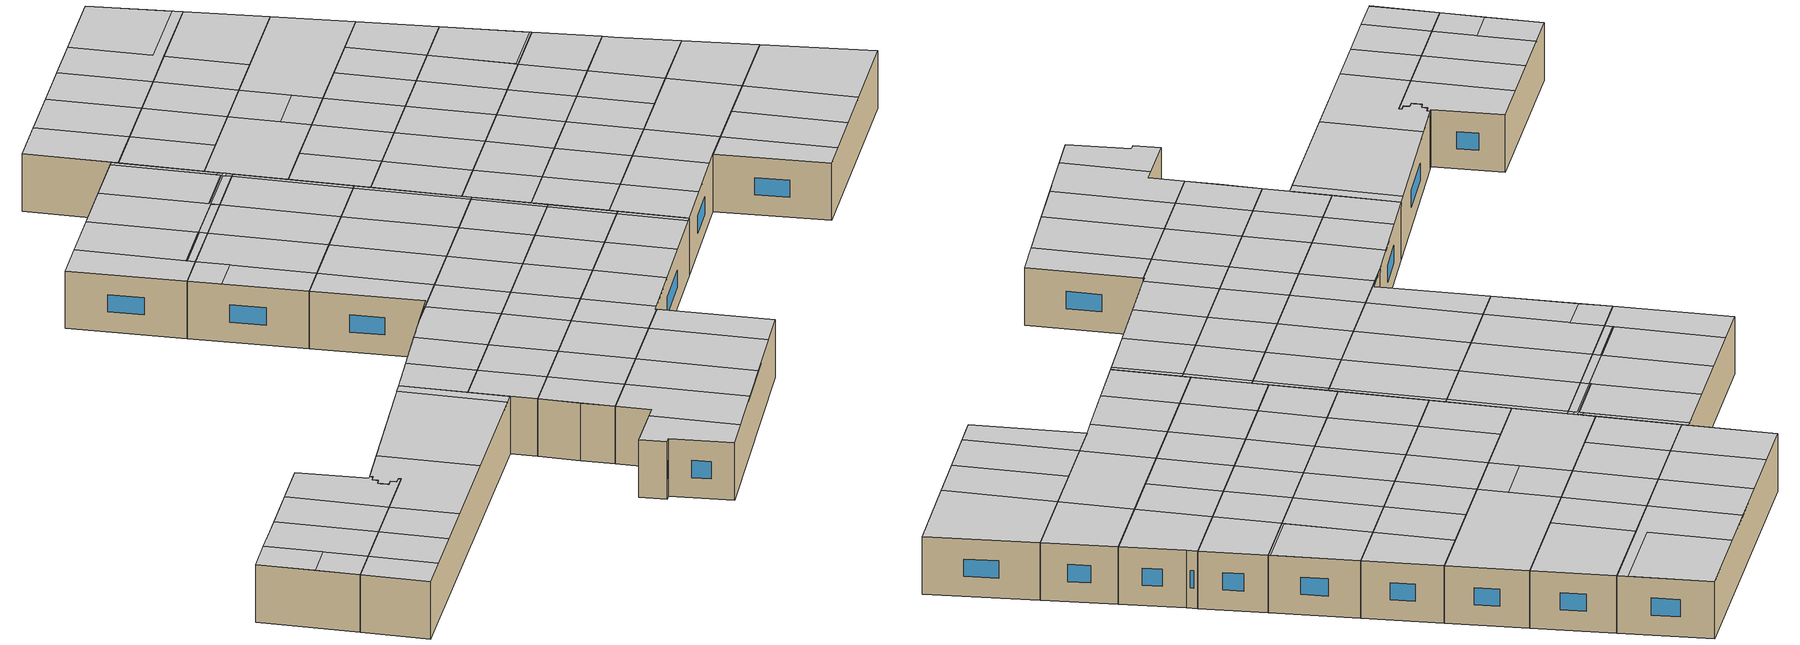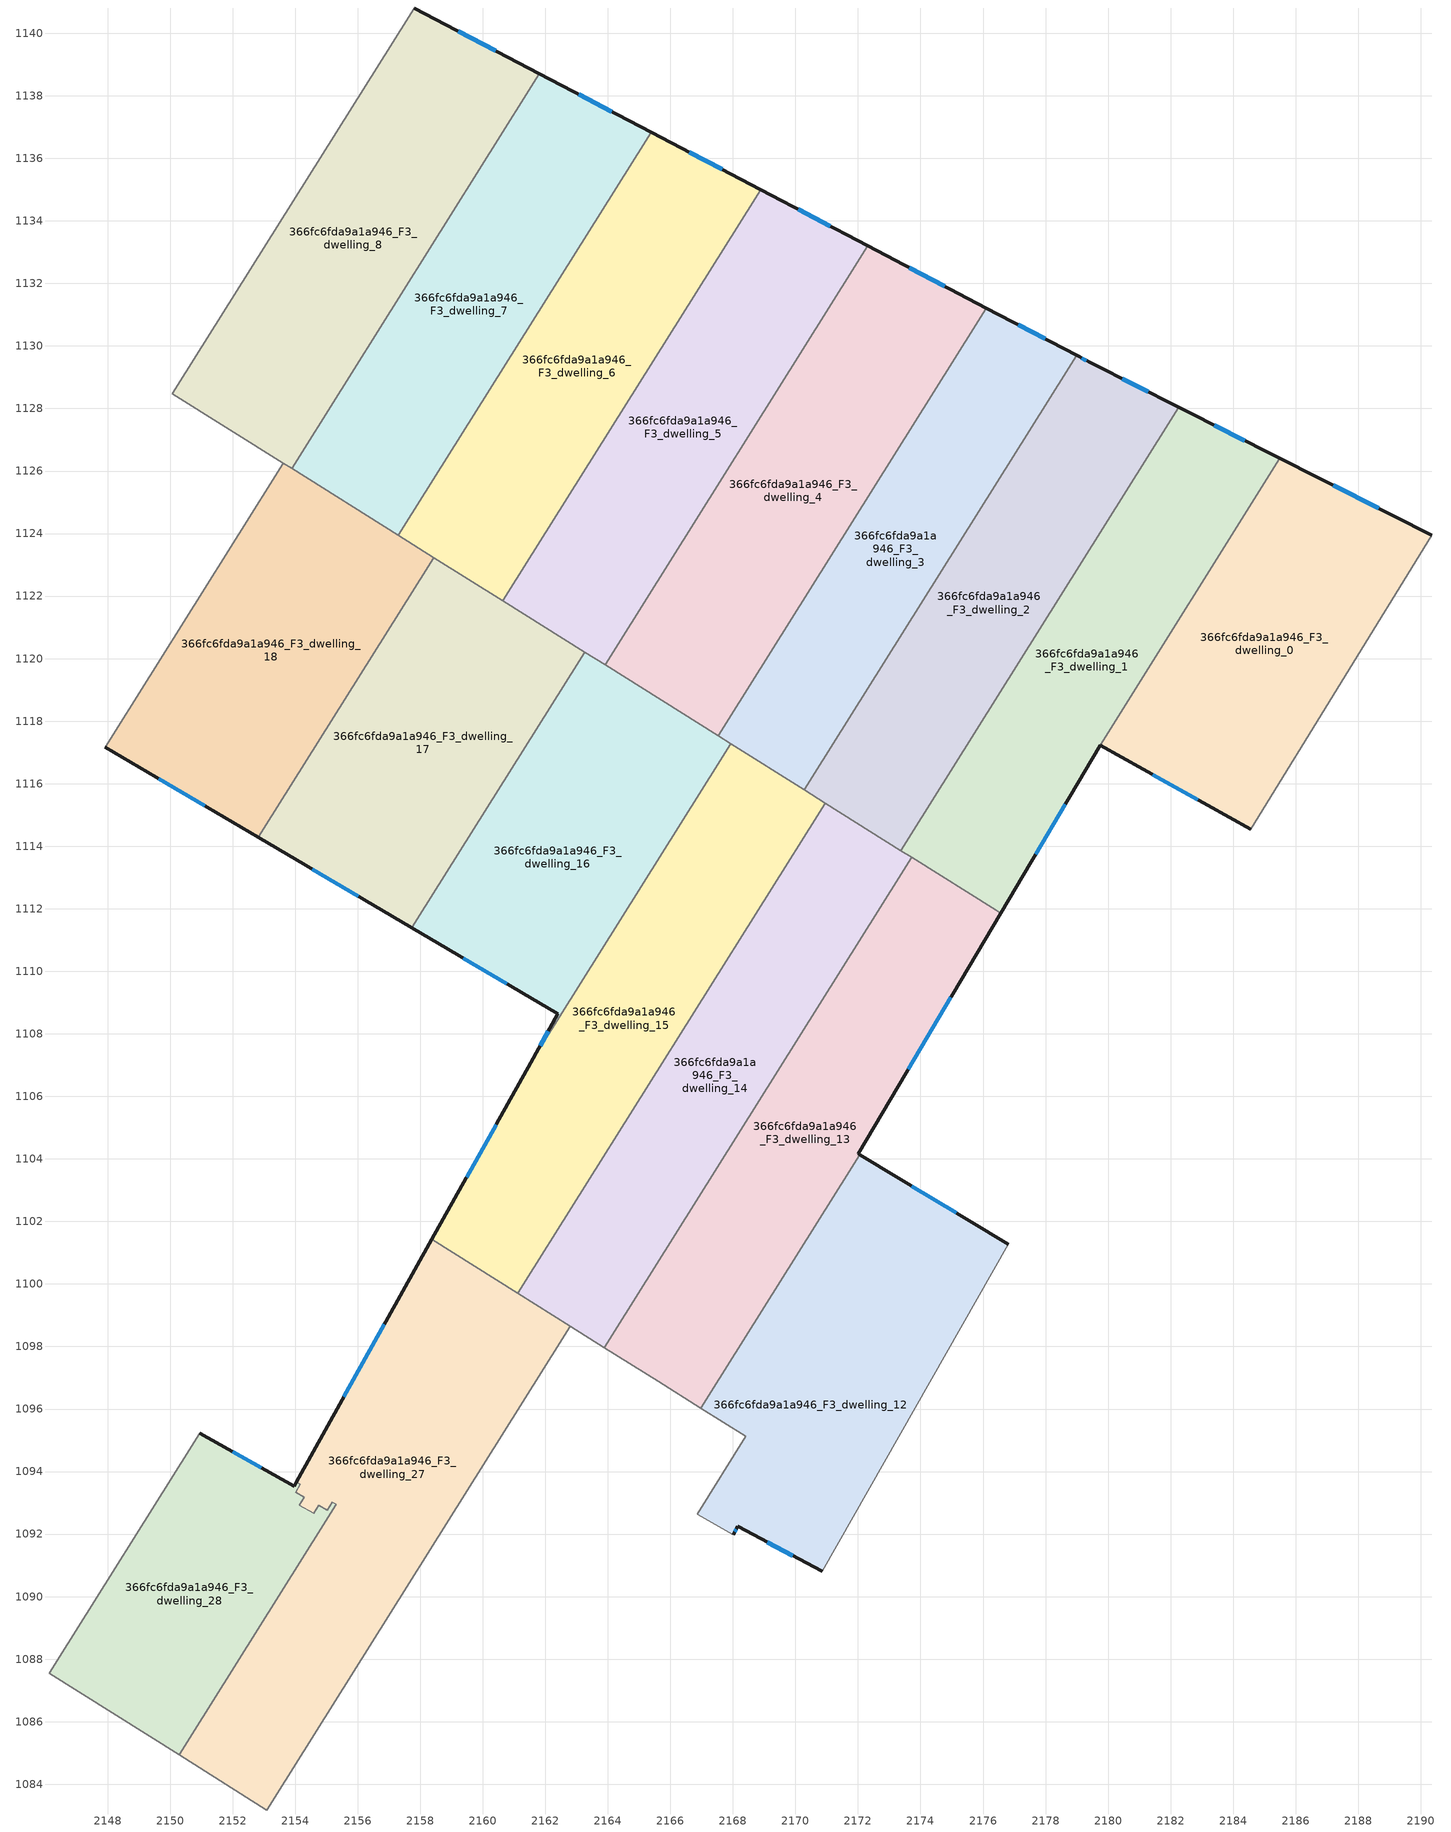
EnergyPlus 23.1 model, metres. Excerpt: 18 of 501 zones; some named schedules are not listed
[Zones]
366fc6fda9a1a946_F3_dwelling_0
 floor to 366fc6fda9a1a946_F2_dwelling_0 (EU_floor_Construction): 2190.35,1123.94 2184.56,1114.54 2179.74,1117.23 2185.49,1126.4 z9
 wall outside (EU_wall_Construction): 2190.35,1123.94 2185.49,1126.4 / 2179.74,1117.23 2184.56,1114.54 z9:12
 wall to 366fc6fda9a1a946_F3_dwelling_1 (EU_wall_Construction): 2185.49,1126.4 2179.74,1117.23 z9:12
 wall adiabatic (EU_wall_Construction): 2184.56,1114.54 2190.35,1123.94 z9:12
 window (EU_Window_Construction): 2188.65,1124.81 2187.2,1125.54 / 2181.43,1116.29 2182.87,1115.49 z10.05:10.95
 ceiling to 366fc6fda9a1a946_F4_dwelling_70 (EU_floor_Construction): 2187.96,1120.06 2190.35,1123.94 2185.49,1126.4 2183.34,1122.96 z12
 ceiling to 366fc6fda9a1a946_F4_dwelling_66 (EU_floor_Construction): 2185.33,1115.8 2186.65,1117.93 2182.01,1120.84 2180.68,1118.72 z12
 ceiling adiabatic (EU_roof_Construction): 2186.65,1117.93 2187.96,1120.06 2183.34,1122.96 2182.01,1120.84 z12
 ceiling to 366fc6fda9a1a946_F4_dwelling_64 (EU_floor_Construction): 2184.56,1114.54 2185.33,1115.8 2180.68,1118.72 2179.74,1117.23 z12
366fc6fda9a1a946_F3_dwelling_1
 floor to 366fc6fda9a1a946_F2_dwelling_1 (EU_floor_Construction): 2185.49,1126.4 2179.74,1117.23 2176.56,1111.86 2176.43,1111.95 2173.38,1113.86 2182.27,1128.03 z9
 wall outside (EU_wall_Construction): 2185.49,1126.4 2182.27,1128.03 / 2176.56,1111.86 2179.74,1117.23 z9:12
 wall to 366fc6fda9a1a946_F3_dwelling_2 (EU_wall_Construction): 2182.27,1128.03 2173.38,1113.86 z9:12
 wall to 366fc6fda9a1a946_F3_dwelling_13 (EU_wall_Construction): 2173.73,1113.64 2176.43,1111.95 2176.56,1111.86 z9:12
 wall to 366fc6fda9a1a946_F3_dwelling_14 (EU_wall_Construction): 2173.38,1113.86 2173.73,1113.64 z9:12
 window (EU_Window_Construction): 2184.36,1126.97 2183.4,1127.46 / 2177.68,1113.74 2178.63,1115.35 z10.05:10.95
 ceiling to 366fc6fda9a1a946_F4_dwelling_62 (EU_floor_Construction): 2177.88,1114.08 2179.31,1116.5 2176.24,1118.42 2174.74,1116.04 z12
 ceiling to 366fc6fda9a1a946_F4_dwelling_70 (EU_floor_Construction): 2183.34,1122.96 2185.49,1126.4 2182.27,1128.03 2180.29,1124.88 z12
 ceiling to 366fc6fda9a1a946_F4_dwelling_60 (EU_floor_Construction): 2176.56,1111.86 2177.88,1114.08 2174.74,1116.04 2173.38,1113.86 2176.43,1111.95 z12
 ceiling to 366fc6fda9a1a946_F4_dwelling_64 (EU_floor_Construction): 2179.74,1117.23 2180.68,1118.72 2177.63,1120.64 2176.24,1118.42 2179.31,1116.5 z12
 ceiling adiabatic (EU_roof_Construction): 2180.68,1118.72 2183.34,1122.96 2180.29,1124.88 2177.63,1120.64 z12
366fc6fda9a1a946_F3_dwelling_12
 floor to 366fc6fda9a1a946_F2_dwelling_12 (EU_floor_Construction): 2176.81,1101.26 2170.86,1090.8 2168.16,1092.25 2168.01,1091.97 2166.86,1092.64 2168.42,1095.12 2166.97,1096.03 2172.06,1104.13 z9
 wall outside (EU_wall_Construction): 2176.81,1101.26 2172.06,1104.13 / 2168.01,1091.97 2168.16,1092.25 2170.86,1090.8 z9:12
 wall to 366fc6fda9a1a946_F3_dwelling_13 (EU_wall_Construction): 2172.06,1104.13 2166.97,1096.03 z9:12
 wall adiabatic (EU_wall_Construction): 2170.86,1090.8 2176.81,1101.26 z9:12
 wall to 366fc6fda9a1a946_F3_dwelling_24 (EU_wall_Construction): 2166.86,1092.64 2168.01,1091.97 z9:12
 wall to 366fc6fda9a1a946_F3_dwelling_25 (EU_wall_Construction): 2166.97,1096.03 2168.42,1095.12 2166.86,1092.64 z9:12
 window (EU_Window_Construction): 2175.14,1102.27 2173.72,1103.13 / 2169.11,1091.74 2169.91,1091.31 / 2168.06,1092.07 2168.1,1092.15 z10.05:10.95
 ceiling to 366fc6fda9a1a946_F4_dwelling_50 (EU_floor_Construction): 2174.35,1096.94 2175.84,1099.57 2171.07,1102.56 2169.47,1100 z12
 ceiling to 366fc6fda9a1a946_F4_dwelling_48 (EU_floor_Construction): 2171.74,1092.35 2173.11,1094.76 2168.13,1097.88 2166.97,1096.03 2168.42,1095.12 2168.11,1094.63 z12
 ceiling to 366fc6fda9a1a946_F4_dwelling_52 (EU_floor_Construction): 2175.84,1099.57 2176.8,1101.26 2172.06,1104.13 2171.07,1102.56 z12
 ceiling to 366fc6fda9a1a946_F4_dwelling_49 (EU_floor_Construction): 2173.11,1094.76 2174.35,1096.94 2169.47,1100 2168.13,1097.88 z12
 ceiling to 366fc6fda9a1a946_F4_dwelling_47 (EU_floor_Construction): 2170.86,1090.8 2171.74,1092.35 2168.11,1094.63 2166.86,1092.64 2168.01,1091.97 2168.16,1092.25 z12
366fc6fda9a1a946_F3_dwelling_13
 floor to 366fc6fda9a1a946_F2_dwelling_13 (EU_floor_Construction): 2176.43,1111.95 2176.56,1111.86 2172.01,1104.16 2172.06,1104.13 2166.97,1096.03 2163.89,1097.96 2173.73,1113.64 z9
 wall outside (EU_wall_Construction): 2172.06,1104.13 2172.01,1104.16 2176.56,1111.86 z9:12
 wall to 366fc6fda9a1a946_F3_dwelling_14 (EU_wall_Construction): 2173.73,1113.64 2163.89,1097.96 z9:12
 wall to 366fc6fda9a1a946_F3_dwelling_26 (EU_wall_Construction): 2163.89,1097.96 2165.61,1096.89 z9:12
 wall to 366fc6fda9a1a946_F3_dwelling_25 (EU_wall_Construction): 2165.61,1096.88 2166.97,1096.03 z9:12
 window (EU_Window_Construction): 2173.6,1106.86 2174.96,1109.16 z10.05:10.95
 ceiling to 366fc6fda9a1a946_F4_dwelling_54 (EU_floor_Construction): 2172.16,1104.43 2173.59,1106.83 2170.62,1108.69 2169.14,1106.32 z12
 ceiling to 366fc6fda9a1a946_F4_dwelling_49 (EU_floor_Construction): 2168.13,1097.88 2169.47,1100 2166.39,1101.94 2165.05,1099.81 z12
 ceiling to 366fc6fda9a1a946_F4_dwelling_56 (EU_floor_Construction): 2173.59,1106.83 2175.01,1109.24 2172.11,1111.07 2170.62,1108.69 z12
 ceiling to 366fc6fda9a1a946_F4_dwelling_58 (EU_floor_Construction): 2175.01,1109.24 2176.44,1111.66 2173.6,1113.44 2172.11,1111.07 z12
 ceiling to 366fc6fda9a1a946_F4_dwelling_48 (EU_floor_Construction): 2166.97,1096.03 2168.13,1097.88 2165.05,1099.81 2163.89,1097.96 z12
 ceiling to 366fc6fda9a1a946_F4_dwelling_52 (EU_floor_Construction): 2171.07,1102.56 2172.06,1104.13 2172.01,1104.16 2172.16,1104.43 2169.14,1106.32 2167.99,1104.49 z12
 ceiling to 366fc6fda9a1a946_F4_dwelling_50 (EU_floor_Construction): 2169.47,1100 2171.07,1102.56 2167.99,1104.49 2166.39,1101.94 z12
 ceiling to 366fc6fda9a1a946_F4_dwelling_60 (EU_floor_Construction): 2176.44,1111.66 2176.56,1111.86 2176.43,1111.95 2173.73,1113.64 2173.6,1113.44 z12
366fc6fda9a1a946_F3_dwelling_14
 floor to 366fc6fda9a1a946_F2_dwelling_14 (EU_floor_Construction): 2173.73,1113.64 2163.89,1097.96 2161.12,1099.7 2170.95,1115.38 z9
 wall to 366fc6fda9a1a946_F3_dwelling_15 (EU_wall_Construction): 2170.95,1115.38 2161.12,1099.7 z9:12
 wall to 366fc6fda9a1a946_F3_dwelling_2 (EU_wall_Construction): 2173.38,1113.86 2170.95,1115.38 z9:12
 wall to 366fc6fda9a1a946_F3_dwelling_27 (EU_wall_Construction): 2161.12,1099.7 2162.8,1098.65 z9:12
 wall to 366fc6fda9a1a946_F3_dwelling_26 (EU_wall_Construction): 2162.8,1098.65 2163.89,1097.96 z9:12
 ceiling to 366fc6fda9a1a946_F4_dwelling_58 (EU_floor_Construction): 2172.11,1111.07 2173.6,1113.44 2170.83,1115.18 2169.34,1112.8 z12
 ceiling to 366fc6fda9a1a946_F4_dwelling_50 (EU_floor_Construction): 2166.39,1101.94 2167.99,1104.49 2165.22,1106.23 2163.61,1103.68 z12
 ceiling to 366fc6fda9a1a946_F4_dwelling_54 (EU_floor_Construction): 2169.14,1106.32 2170.62,1108.69 2167.85,1110.43 2166.36,1108.06 z12
 ceiling to 366fc6fda9a1a946_F4_dwelling_49 (EU_floor_Construction): 2165.05,1099.81 2166.39,1101.94 2163.61,1103.68 2162.28,1101.55 z12
 ceiling to 366fc6fda9a1a946_F4_dwelling_56 (EU_floor_Construction): 2170.62,1108.69 2172.11,1111.07 2169.34,1112.8 2167.85,1110.43 z12
 ceiling to 366fc6fda9a1a946_F4_dwelling_52 (EU_floor_Construction): 2167.99,1104.49 2169.14,1106.32 2166.36,1108.06 2165.22,1106.23 z12
 ceiling to 366fc6fda9a1a946_F4_dwelling_48 (EU_floor_Construction): 2163.89,1097.96 2165.05,1099.81 2162.28,1101.55 2161.12,1099.7 z12
 ceiling to 366fc6fda9a1a946_F4_dwelling_60 (EU_floor_Construction): 2173.6,1113.44 2173.73,1113.64 2170.95,1115.38 2170.83,1115.18 z12
366fc6fda9a1a946_F3_dwelling_15
 floor to 366fc6fda9a1a946_F2_dwelling_15 (EU_floor_Construction): 2170.95,1115.38 2161.12,1099.7 2158.37,1101.42 2161.53,1107.07 2167.93,1117.28 z9
 wall outside (EU_wall_Construction): 2161.53,1107.07 2158.37,1101.42 z9:12
 wall to 366fc6fda9a1a946_F3_dwelling_16 (EU_wall_Construction): 2167.93,1117.28 2161.53,1107.07 z9:12
 wall to 366fc6fda9a1a946_F3_dwelling_3 (EU_wall_Construction): 2170.28,1115.8 2167.93,1117.28 z9:12
 wall to 366fc6fda9a1a946_F3_dwelling_27 (EU_wall_Construction): 2158.37,1101.42 2161.12,1099.7 z9:12
 wall to 366fc6fda9a1a946_F3_dwelling_2 (EU_wall_Construction): 2170.95,1115.38 2170.28,1115.8 z9:12
 window (EU_Window_Construction): 2160.42,1105.09 2159.48,1103.4 z10.05:10.95
 ceiling to 366fc6fda9a1a946_F4_dwelling_56 (EU_floor_Construction): 2167.85,1110.43 2169.34,1112.8 2166.32,1114.7 2164.83,1112.33 z12
 ceiling to 366fc6fda9a1a946_F4_dwelling_50 (EU_floor_Construction): 2163.61,1103.68 2165.22,1106.23 2162.19,1108.13 2161.55,1107.11 2160.86,1105.87 2160.67,1105.53 z12
 ceiling to 366fc6fda9a1a946_F4_dwelling_49 (EU_floor_Construction): 2162.28,1101.55 2163.61,1103.68 2160.67,1105.53 2159.44,1103.33 z12
 ceiling to 366fc6fda9a1a946_F4_dwelling_58 (EU_floor_Construction): 2169.34,1112.8 2170.83,1115.18 2167.81,1117.08 2166.32,1114.7 z12
 ceiling to 366fc6fda9a1a946_F4_dwelling_54 (EU_floor_Construction): 2166.36,1108.06 2167.85,1110.43 2164.83,1112.33 2163.34,1109.96 z12
 ceiling to 366fc6fda9a1a946_F4_dwelling_52 (EU_floor_Construction): 2165.22,1106.23 2166.36,1108.06 2163.34,1109.96 2162.19,1108.13 z12
 ceiling to 366fc6fda9a1a946_F4_dwelling_48 (EU_floor_Construction): 2161.12,1099.7 2162.28,1101.55 2159.44,1103.33 2158.38,1101.42 z12
 ceiling to 366fc6fda9a1a946_F4_dwelling_60 (EU_floor_Construction): 2170.83,1115.18 2170.95,1115.38 2167.93,1117.27 2167.81,1117.08 z12
366fc6fda9a1a946_F3_dwelling_16
 floor to 366fc6fda9a1a946_F2_dwelling_16 (EU_floor_Construction): 2167.93,1117.28 2161.53,1107.07 2162.41,1108.63 2157.73,1111.39 2163.26,1120.21 z9
 wall outside (EU_wall_Construction): 2157.73,1111.39 2162.41,1108.63 2161.53,1107.07 z9:12
 wall to 366fc6fda9a1a946_F3_dwelling_17 (EU_wall_Construction): 2163.26,1120.21 2157.73,1111.39 z9:12
 wall to 366fc6fda9a1a946_F3_dwelling_4 (EU_wall_Construction): 2167.53,1117.53 2163.91,1119.8 z9:12
 wall to 366fc6fda9a1a946_F3_dwelling_3 (EU_wall_Construction): 2167.93,1117.28 2167.53,1117.53 z9:12
 wall to 366fc6fda9a1a946_F3_dwelling_5 (EU_wall_Construction): 2163.91,1119.8 2163.26,1120.2 z9:12
 window (EU_Window_Construction): 2159.37,1110.42 2160.77,1109.6 / 2162.1,1108.09 2161.84,1107.62 z10.05:10.95
 ceiling to 366fc6fda9a1a946_F4_dwelling_52 (EU_floor_Construction): 2162.41,1108.63 2162.14,1108.16 2162.19,1108.13 2163.34,1109.96 2158.67,1112.89 2157.73,1111.39 z12
 ceiling to 366fc6fda9a1a946_F4_dwelling_58 (EU_floor_Construction): 2166.32,1114.7 2167.81,1117.08 2163.14,1120.01 2161.65,1117.63 z12
 ceiling to 366fc6fda9a1a946_F4_dwelling_50 (EU_floor_Construction): 2161.55,1107.11 2162.19,1108.13 2162.14,1108.16 z12
 ceiling to 366fc6fda9a1a946_F4_dwelling_56 (EU_floor_Construction): 2164.83,1112.33 2166.32,1114.7 2161.64,1117.63 2160.16,1115.26 z12
 ceiling to 366fc6fda9a1a946_F4_dwelling_54 (EU_floor_Construction): 2163.34,1109.96 2164.83,1112.33 2160.16,1115.26 2158.67,1112.89 z12
 ceiling to 366fc6fda9a1a946_F4_dwelling_60 (EU_floor_Construction): 2167.81,1117.08 2167.93,1117.27 2163.26,1120.2 2163.14,1120.01 z12
366fc6fda9a1a946_F3_dwelling_17
 floor to 366fc6fda9a1a946_F2_dwelling_17 (EU_floor_Construction): 2163.26,1120.21 2157.73,1111.39 2152.83,1114.28 2158.44,1123.23 z9
 wall outside (EU_wall_Construction): 2152.83,1114.28 2157.73,1111.39 z9:12
 wall to 366fc6fda9a1a946_F3_dwelling_18 (EU_wall_Construction): 2158.44,1123.23 2152.83,1114.28 z9:12
 wall to 366fc6fda9a1a946_F3_dwelling_5 (EU_wall_Construction): 2163.26,1120.21 2160.64,1121.85 z9:12
 wall to 366fc6fda9a1a946_F3_dwelling_6 (EU_wall_Construction): 2160.64,1121.85 2158.44,1123.23 z9:12
 window (EU_Window_Construction): 2154.55,1113.27 2156.01,1112.4 z10.05:10.95
 ceiling to 366fc6fda9a1a946_F4_dwelling_51 (EU_floor_Construction): 2154.2,1113.47 2155.2,1115.06 2153.85,1115.91 2152.83,1114.28 z12
 ceiling to 366fc6fda9a1a946_F4_dwelling_54 (EU_floor_Construction): 2158.67,1112.89 2160.16,1115.26 2155.34,1118.28 2153.85,1115.91 z12
 ceiling to 366fc6fda9a1a946_F4_dwelling_56 (EU_floor_Construction): 2160.16,1115.26 2161.64,1117.63 2156.82,1120.65 2155.34,1118.28 z12
 ceiling to 366fc6fda9a1a946_F4_dwelling_52 (EU_floor_Construction): 2157.73,1111.39 2158.67,1112.89 2155.2,1115.06 2154.2,1113.47 z12
 ceiling to 366fc6fda9a1a946_F4_dwelling_58 (EU_floor_Construction): 2161.65,1117.63 2163.14,1120.01 2158.31,1123.03 2156.82,1120.65 z12
 ceiling to 366fc6fda9a1a946_F4_dwelling_60 (EU_floor_Construction): 2163.14,1120.01 2163.26,1120.2 2158.44,1123.23 2158.31,1123.03 z12
366fc6fda9a1a946_F3_dwelling_18
 floor to 366fc6fda9a1a946_F2_dwelling_18 (EU_floor_Construction): 2158.44,1123.23 2152.83,1114.28 2147.92,1117.17 2153.62,1126.25 z9
 wall outside (EU_wall_Construction): 2147.92,1117.17 2152.83,1114.28 z9:12
 wall to 366fc6fda9a1a946_F3_dwelling_19 (EU_wall_Construction): 2153.62,1126.25 2147.92,1117.17 z9:12
 wall to 366fc6fda9a1a946_F3_dwelling_7 (EU_wall_Construction): 2157.3,1123.94 2153.89,1126.08 z9:12
 wall to 366fc6fda9a1a946_F3_dwelling_8 (EU_wall_Construction): 2153.89,1126.08 2153.62,1126.25 z9:12
 wall to 366fc6fda9a1a946_F3_dwelling_6 (EU_wall_Construction): 2158.44,1123.23 2157.3,1123.94 z9:12
 window (EU_Window_Construction): 2149.64,1116.16 2151.11,1115.29 z10.05:10.95
 ceiling to 366fc6fda9a1a946_F4_dwelling_55 (EU_floor_Construction): 2156.42,1120.91 2152,1123.68 2150.51,1121.31 2154.97,1118.51 2157.94,1123.26 2158.06,1123.19 2158.18,1123.39 2158.04,1123.48 z12
 ceiling to 366fc6fda9a1a946_F4_dwelling_51 (EU_floor_Construction): 2152.83,1114.28 2153.85,1115.91 2149.03,1118.94 2147.92,1117.17 z12
 ceiling to 366fc6fda9a1a946_F4_dwelling_57 (EU_floor_Construction): 2156.36,1120.94 2157.85,1123.32 2153.49,1126.05 2152,1123.68 z12
 ceiling adiabatic (EU_roof_Construction): 2153.45,1116.16 2154.94,1118.53 2150.51,1121.31 2149.03,1118.94 z12
 ceiling to 366fc6fda9a1a946_F4_dwelling_62 (EU_floor_Construction): 2156.42,1120.91 2158.04,1123.48 2157.83,1123.61 2157.71,1123.41 2157.85,1123.32 2156.36,1120.94 z12
 ceiling to 366fc6fda9a1a946_F4_dwelling_56 (EU_floor_Construction): 2155.34,1118.28 2156.82,1120.65 2156.49,1120.87 2153.51,1116.12 2153.53,1116.11 2155.02,1118.48 z12
 ceiling to 366fc6fda9a1a946_F4_dwelling_58 (EU_floor_Construction): 2154.97,1118.51 2154.94,1118.53 2153.45,1116.16 2153.51,1116.12 2156.49,1120.87 2156.47,1120.88 2156.82,1120.65 2158.31,1123.03 2157.94,1123.26 z12
 ceiling to 366fc6fda9a1a946_F4_dwelling_59 (EU_floor_Construction): 2157.71,1123.41 2157.83,1123.61 2153.62,1126.25 2153.49,1126.05 z12
 ceiling to 366fc6fda9a1a946_F4_dwelling_54 (EU_floor_Construction): 2153.85,1115.91 2155.34,1118.28 2155.02,1118.48 2153.53,1116.11 z12
 ceiling to 366fc6fda9a1a946_F4_dwelling_60 (EU_floor_Construction): 2158.31,1123.03 2158.44,1123.23 2158.18,1123.39 2158.06,1123.19 z12
366fc6fda9a1a946_F3_dwelling_2
 floor to 366fc6fda9a1a946_F2_dwelling_2 (EU_floor_Construction): 2182.27,1128.03 2173.38,1113.86 2170.28,1115.8 2178.99,1129.7 2179.47,1129.44 z9
 wall outside (EU_wall_Construction): 2182.27,1128.03 2179.47,1129.44 2178.99,1129.7 z9:12
 wall to 366fc6fda9a1a946_F3_dwelling_3 (EU_wall_Construction): 2178.99,1129.7 2170.28,1115.8 z9:12
 window (EU_Window_Construction): 2179.31,1129.53 2179.16,1129.61 / 2181.29,1128.53 2180.45,1128.95 z10.05:10.95
 ceiling to 366fc6fda9a1a946_F4_dwelling_64 (EU_floor_Construction): 2176.24,1118.42 2177.63,1120.64 2174.53,1122.58 2173.14,1120.37 z12
 ceiling to 366fc6fda9a1a946_F4_dwelling_68 (EU_floor_Construction): 2178.96,1122.76 2180.29,1124.88 2177.19,1126.82 2175.86,1124.7 z12
 ceiling to 366fc6fda9a1a946_F4_dwelling_62 (EU_floor_Construction): 2174.74,1116.04 2176.24,1118.42 2173.14,1120.37 2171.65,1117.98 z12
 ceiling to 366fc6fda9a1a946_F4_dwelling_70 (EU_floor_Construction): 2180.29,1124.88 2182.27,1128.03 2179.48,1129.44 2178.99,1129.7 2177.19,1126.82 z12
 ceiling adiabatic (EU_roof_Construction): 2177.63,1120.64 2178.96,1122.76 2175.86,1124.7 2174.53,1122.58 z12
 ceiling to 366fc6fda9a1a946_F4_dwelling_60 (EU_floor_Construction): 2173.38,1113.86 2174.74,1116.04 2171.65,1117.98 2170.28,1115.8 z12
366fc6fda9a1a946_F3_dwelling_27
 floor to 366fc6fda9a1a946_F2_dwelling_27 (EU_floor_Construction): 2162.8,1098.65 2153.1,1083.18 2150.29,1084.94 2155.31,1092.95 2155.18,1093.02 2155.02,1092.77 2154.76,1092.92 2154.6,1092.66 2154.14,1092.92 2154.28,1093.18 2154.02,1093.33 2154.17,1093.59 2154.04,1093.67 2158.37,1101.42 z9
 wall outside (EU_wall_Construction): 2158.37,1101.42 2154.04,1093.67 z9:12
 wall to 366fc6fda9a1a946_F3_dwelling_28 (EU_wall_Construction): 2154.04,1093.67 2154.17,1093.59 2154.02,1093.33 2154.28,1093.18 2154.14,1092.92 2154.6,1092.66 2154.76,1092.92 2155.02,1092.77 2155.18,1093.02 2155.31,1092.95 2150.29,1084.94 z9:12
 wall to 366fc6fda9a1a946_F3_dwelling_26 (EU_wall_Construction): 2153.1,1083.18 2162.8,1098.65 z9:12
 wall to 366fc6fda9a1a946_F3_dwelling_36 (EU_wall_Construction): 2150.29,1084.94 2153.1,1083.18 z9:12
 window (EU_Window_Construction): 2156.85,1098.7 2155.56,1096.39 z10.05:10.95
 ceiling to 366fc6fda9a1a946_F4_dwelling_40 (EU_floor_Construction): 2155.35,1086.77 2156.64,1088.83 2153.83,1090.59 2152.54,1088.53 z12
 ceiling to 366fc6fda9a1a946_F4_dwelling_42 (EU_floor_Construction): 2156.64,1088.83 2159.16,1092.84 2155.03,1095.43 2154.04,1093.67 2154.17,1093.59 2154.02,1093.33 2154.28,1093.18 2154.14,1092.92 2154.6,1092.66 2154.76,1092.92 2155.02,1092.77 2155.18,1093.02 2155.31,1092.95 2153.83,1090.59 z12
 ceiling to 366fc6fda9a1a946_F4_dwelling_47 (EU_floor_Construction): 2159.16,1092.84 2162.49,1098.16 2158.09,1100.92 2158.06,1100.87 2155.03,1095.43 z12
 ceiling to 366fc6fda9a1a946_F4_dwelling_38 (EU_floor_Construction): 2154.06,1084.72 2155.35,1086.77 2152.54,1088.53 2151.25,1086.48 z12
 ceiling to 366fc6fda9a1a946_F4_dwelling_36 (EU_floor_Construction): 2153.1,1083.18 2154.06,1084.71 2151.25,1086.48 2150.29,1084.94 z12
 ceiling to 366fc6fda9a1a946_F4_dwelling_48 (EU_floor_Construction): 2162.49,1098.16 2162.8,1098.65 2158.38,1101.42 2158.09,1100.92 z12
366fc6fda9a1a946_F3_dwelling_28
 floor to 366fc6fda9a1a946_F2_dwelling_28 (EU_floor_Construction): 2154.17,1093.59 2154.02,1093.33 2154.28,1093.18 2154.14,1092.92 2154.6,1092.66 2154.76,1092.92 2155.02,1092.77 2155.18,1093.02 2155.31,1092.95 2150.29,1084.94 2146.13,1087.54 2150.95,1095.23 2153.96,1093.54 2154.04,1093.67 z9
 wall outside (EU_wall_Construction): 2154.04,1093.67 2153.96,1093.54 2150.95,1095.23 z9:12
 wall to 366fc6fda9a1a946_F3_dwelling_29 (EU_wall_Construction): 2150.95,1095.23 2146.13,1087.54 z9:12
 wall to 366fc6fda9a1a946_F3_dwelling_36 (EU_wall_Construction): 2146.13,1087.54 2150.29,1084.94 z9:12
 window (EU_Window_Construction): 2152.91,1094.13 2152.01,1094.63 z10.05:10.95
 ceiling to 366fc6fda9a1a946_F4_dwelling_34 (EU_floor_Construction): 2148.49,1086.06 2149.46,1087.6 2147.1,1089.08 2146.13,1087.54 z12
 ceiling to 366fc6fda9a1a946_F4_dwelling_40 (EU_floor_Construction): 2152.54,1088.53 2153.83,1090.59 2149.68,1093.2 2148.39,1091.14 z12
 ceiling to 366fc6fda9a1a946_F4_dwelling_42 (EU_floor_Construction): 2153.83,1090.59 2155.31,1092.95 2155.18,1093.02 2155.02,1092.77 2154.76,1092.92 2154.6,1092.66 2154.14,1092.92 2154.28,1093.18 2154.02,1093.33 2154.17,1093.59 2154.04,1093.67 2153.97,1093.53 2150.95,1095.23 2149.68,1093.2 z12
 ceiling to 366fc6fda9a1a946_F4_dwelling_38 (EU_floor_Construction): 2151.25,1086.48 2152.54,1088.53 2148.39,1091.14 2147.1,1089.08 z12
 ceiling to 366fc6fda9a1a946_F4_dwelling_36 (EU_floor_Construction): 2150.29,1084.94 2151.25,1086.48 2149.46,1087.6 2148.49,1086.06 z12
366fc6fda9a1a946_F3_dwelling_3
 floor to 366fc6fda9a1a946_F2_dwelling_3 (EU_floor_Construction): 2178.99,1129.7 2170.28,1115.8 2167.53,1117.53 2176.11,1131.21 z9
 wall outside (EU_wall_Construction): 2178.99,1129.7 2176.11,1131.21 z9:12
 wall to 366fc6fda9a1a946_F3_dwelling_4 (EU_wall_Construction): 2176.11,1131.21 2167.53,1117.53 z9:12
 window (EU_Window_Construction): 2177.98,1130.23 2177.12,1130.68 z10.05:10.95
 ceiling to 366fc6fda9a1a946_F4_dwelling_60 (EU_floor_Construction): 2170.28,1115.8 2171.65,1117.98 2168.9,1119.71 2167.53,1117.53 z12
 ceiling adiabatic (EU_roof_Construction): 2177.19,1126.82 2178.99,1129.7 2176.11,1131.21 2174.44,1128.55 z12
 ceiling to 366fc6fda9a1a946_F4_dwelling_64 (EU_floor_Construction): 2173.14,1120.37 2174.53,1122.58 2171.78,1124.31 2170.39,1122.09 z12
 ceiling to 366fc6fda9a1a946_F4_dwelling_62 (EU_floor_Construction): 2171.65,1117.98 2173.14,1120.37 2170.39,1122.09 2168.9,1119.71 z12
 ceiling to 366fc6fda9a1a946_F4_dwelling_68 (EU_floor_Construction): 2175.86,1124.7 2177.19,1126.82 2174.44,1128.55 2173.11,1126.42 z12
 ceiling to 366fc6fda9a1a946_F4_dwelling_66 (EU_floor_Construction): 2174.53,1122.58 2175.86,1124.7 2173.11,1126.42 2171.78,1124.31 z12
366fc6fda9a1a946_F3_dwelling_4
 floor to 366fc6fda9a1a946_F2_dwelling_4 (EU_floor_Construction): 2176.11,1131.21 2167.53,1117.53 2163.91,1119.8 2172.32,1133.2 z9
 wall outside (EU_wall_Construction): 2176.11,1131.21 2172.32,1133.2 z9:12
 wall to 366fc6fda9a1a946_F3_dwelling_5 (EU_wall_Construction): 2172.32,1133.2 2163.91,1119.8 z9:12
 window (EU_Window_Construction): 2174.78,1131.91 2173.65,1132.5 z10.05:10.95
 ceiling to 366fc6fda9a1a946_F4_dwelling_69 (EU_floor_Construction): 2174.35,1128.6 2176.01,1131.26 2172.32,1133.2 2170.82,1130.82 z12
 ceiling to 366fc6fda9a1a946_F4_dwelling_62 (EU_floor_Construction): 2168.9,1119.71 2170.39,1122.09 2166.77,1124.36 2165.28,1121.98 z12
 ceiling to 366fc6fda9a1a946_F4_dwelling_66 (EU_floor_Construction): 2171.78,1124.31 2173.11,1126.42 2169.49,1128.7 2168.16,1126.58 z12
 ceiling to 366fc6fda9a1a946_F4_dwelling_60 (EU_floor_Construction): 2167.53,1117.53 2168.9,1119.71 2165.28,1121.98 2163.91,1119.8 z12
 ceiling to 366fc6fda9a1a946_F4_dwelling_68 (EU_floor_Construction): 2173.11,1126.42 2174.44,1128.55 2170.82,1130.82 2169.49,1128.7 z12
 ceiling to 366fc6fda9a1a946_F4_dwelling_64 (EU_floor_Construction): 2170.39,1122.09 2171.78,1124.31 2168.16,1126.58 2166.77,1124.36 z12
 ceiling to 366fc6fda9a1a946_F4_dwelling_70 (EU_floor_Construction): 2174.44,1128.55 2176.11,1131.21 2176.01,1131.26 2174.35,1128.6 z12
366fc6fda9a1a946_F3_dwelling_5
 floor to 366fc6fda9a1a946_F2_dwelling_5 (EU_floor_Construction): 2172.32,1133.2 2163.91,1119.8 2160.64,1121.85 2168.88,1135 z9
 wall outside (EU_wall_Construction): 2172.32,1133.2 2168.88,1135 z9:12
 wall to 366fc6fda9a1a946_F3_dwelling_6 (EU_wall_Construction): 2168.88,1135 2160.64,1121.85 z9:12
 window (EU_Window_Construction): 2171.11,1133.83 2170.09,1134.37 z10.05:10.95
 ceiling to 366fc6fda9a1a946_F4_dwelling_68 (EU_floor_Construction): 2169.49,1128.69 2170.82,1130.82 2167.55,1132.87 2166.22,1130.75 z12
 ceiling to 366fc6fda9a1a946_F4_dwelling_64 (EU_floor_Construction): 2166.77,1124.36 2168.16,1126.58 2164.89,1128.63 2163.5,1126.42 z12
 ceiling to 366fc6fda9a1a946_F4_dwelling_62 (EU_floor_Construction): 2165.28,1121.98 2166.77,1124.36 2163.5,1126.42 2162,1124.03 z12
 ceiling to 366fc6fda9a1a946_F4_dwelling_69 (EU_floor_Construction): 2170.82,1130.82 2172.32,1133.2 2168.88,1135 2167.55,1132.87 z12
 ceiling to 366fc6fda9a1a946_F4_dwelling_66 (EU_floor_Construction): 2168.16,1126.58 2169.49,1128.69 2166.22,1130.75 2164.89,1128.63 z12
 ceiling to 366fc6fda9a1a946_F4_dwelling_60 (EU_floor_Construction): 2163.91,1119.8 2165.28,1121.98 2162,1124.03 2160.64,1121.85 z12
366fc6fda9a1a946_F3_dwelling_6
 floor to 366fc6fda9a1a946_F2_dwelling_6 (EU_floor_Construction): 2168.88,1135 2160.64,1121.85 2157.3,1123.94 2165.39,1136.83 z9
 wall outside (EU_wall_Construction): 2168.88,1135 2165.39,1136.83 z9:12
 wall to 366fc6fda9a1a946_F3_dwelling_7 (EU_wall_Construction): 2165.39,1136.83 2157.3,1123.94 z9:12
 window (EU_Window_Construction): 2167.66,1135.64 2166.61,1136.19 z10.05:10.95
 ceiling to 366fc6fda9a1a946_F4_dwelling_64 (EU_floor_Construction): 2163.5,1126.42 2164.89,1128.63 2163.66,1129.4 2162.27,1127.19 z12
 ceiling to 366fc6fda9a1a946_F4_dwelling_63 (EU_floor_Construction): 2162.27,1127.19 2163.66,1129.4 2161.55,1130.72 2160.16,1128.51 z12
 ceiling adiabatic (EU_roof_Construction): 2164.89,1128.63 2168.88,1135 2165.39,1136.83 2161.55,1130.72 z12; 2160.64,1121.85 2163.5,1126.42 2160.16,1128.51 2157.3,1123.94 z12
366fc6fda9a1a946_F3_dwelling_7
 floor to 366fc6fda9a1a946_F2_dwelling_7 (EU_floor_Construction): 2165.39,1136.83 2157.3,1123.94 2153.89,1126.08 2161.81,1138.71 z9
 wall outside (EU_wall_Construction): 2165.39,1136.83 2161.81,1138.71 z9:12
 wall to 366fc6fda9a1a946_F3_dwelling_8 (EU_wall_Construction): 2161.81,1138.71 2153.89,1126.08 z9:12
 window (EU_Window_Construction): 2164.13,1137.49 2163.07,1138.05 z10.05:10.95
 ceiling adiabatic (EU_roof_Construction): 2162.88,1132.84 2165.38,1136.83 2161.81,1138.71 2159.47,1134.98 z12
 ceiling to 366fc6fda9a1a946_F4_dwelling_59 (EU_floor_Construction): 2157.3,1123.94 2158.67,1126.12 2155.26,1128.26 2153.89,1126.08 z12
 ceiling to 366fc6fda9a1a946_F4_dwelling_61 (EU_floor_Construction): 2158.67,1126.13 2160.16,1128.51 2156.76,1130.64 2155.26,1128.26 z12
 ceiling to 366fc6fda9a1a946_F4_dwelling_63 (EU_floor_Construction): 2160.16,1128.51 2161.55,1130.72 2158.14,1132.86 2156.76,1130.65 z12
 ceiling to 366fc6fda9a1a946_F4_dwelling_65 (EU_floor_Construction): 2161.55,1130.72 2162.88,1132.84 2159.47,1134.98 2158.14,1132.86 z12
366fc6fda9a1a946_F3_dwelling_8
 floor to 366fc6fda9a1a946_F2_dwelling_8 (EU_floor_Construction): 2161.81,1138.71 2153.89,1126.08 2150.07,1128.47 2157.81,1140.81 z9
 wall outside (EU_wall_Construction): 2161.81,1138.71 2157.81,1140.81 z9:12
 wall to 366fc6fda9a1a946_F3_dwelling_9 (EU_wall_Construction): 2157.81,1140.81 2150.07,1128.47 z9:12
 wall to 366fc6fda9a1a946_F3_dwelling_19 (EU_wall_Construction): 2150.07,1128.47 2153.62,1126.25 z9:12
 window (EU_Window_Construction): 2160.41,1139.44 2159.22,1140.07 z10.05:10.95
 ceiling to 366fc6fda9a1a946_F4_dwelling_63 (EU_floor_Construction): 2156.76,1130.64 2158.14,1132.86 2154.33,1135.25 2152.94,1133.04 z12
 ceiling to 366fc6fda9a1a946_F4_dwelling_61 (EU_floor_Construction): 2155.26,1128.26 2156.76,1130.64 2152.94,1133.04 2151.44,1130.66 z12
 ceiling to 366fc6fda9a1a946_F4_dwelling_67 (EU_floor_Construction): 2159.03,1135.26 2161.35,1138.95 2157.81,1140.81 2155.66,1137.37 z12
 ceiling adiabatic (EU_roof_Construction): 2158.14,1132.86 2161.81,1138.71 2157.81,1140.81 2161.35,1138.95 2159.03,1135.26 2155.66,1137.37 2154.33,1135.25 z12
 ceiling to 366fc6fda9a1a946_F4_dwelling_59 (EU_floor_Construction): 2153.89,1126.08 2155.26,1128.26 2151.44,1130.66 2150.07,1128.47 z12
[Building]
EU S2 Campaign: North Axis=0; Terrain=City; Solar Distribution=FullExterior
[Site:Location]
Bologna: Latitude=44.5; Longitude=11.25; Time Zone=1; Elevation=37
[SizingPeriod:WeatherFileDays]
AnnualSizingPeriod: Begin Month=1; Begin Day of Month=1; End Month=12; End Day of Month=31; Day of Week for Start Day=Monday; Use Weather File Daylight Saving Period=No; Use Weather File Rain and Snow Indicators=No
[MATERIAL]
EU_InternalMass_Material: Roughness=MediumRough; Thickness=0.1; Conductivity=1; Density=1800; Specific Heat=900; Thermal Absorptance=0.9; Solar Absorptance=0.7; Visible Absorptance=0.7
[MATERIAL:NOMASS] Roughness=MediumRough; Thermal Absorptance=0.9; Solar Absorptance=0.7; Visible Absorptance=0.7
Name | Thermal Resistance
EU_wall_NoMass | 0.890213
EU_roof_NoMass | 0.636128
EU_floor_NoMass | 0.79516
[WINDOWMATERIAL:SIMPLEGLAZINGSYSTEM]
EU_Window_SimpleGlazing: UFactor=4.49146; Solar Heat Gain Coefficient=0.85; Visible Transmittance=0.85
[CONSTRUCTION]
EU_wall_Construction: EU_wall_NoMass
EU_roof_Construction: EU_roof_NoMass
EU_floor_Construction: EU_floor_NoMass
EU_Window_Construction: EU_Window_SimpleGlazing
EU_InternalMass_Construction: EU_InternalMass_Material
[ZONE] Type=1; Multiplier=1; Ceiling Height=autocalculate; Floor Area=autocalculate; Part of Total Floor Area=Yes
Name | Volume
366fc6fda9a1a946_F3_dwelling_0 | 179.243
366fc6fda9a1a946_F3_dwelling_1 | 184.115
366fc6fda9a1a946_F3_dwelling_12 | 199.739
366fc6fda9a1a946_F3_dwelling_13 | 197.289
366fc6fda9a1a946_F3_dwelling_14 | 181.703
366fc6fda9a1a946_F3_dwelling_15 | 194.96
366fc6fda9a1a946_F3_dwelling_16 | 171.097
366fc6fda9a1a946_F3_dwelling_17 | 178.983
366fc6fda9a1a946_F3_dwelling_18 | 181.678
366fc6fda9a1a946_F3_dwelling_2 | 181.698
366fc6fda9a1a946_F3_dwelling_27 | 227.889
366fc6fda9a1a946_F3_dwelling_28 | 134.333
366fc6fda9a1a946_F3_dwelling_3 | 158.417
366fc6fda9a1a946_F3_dwelling_4 | 204.894
366fc6fda9a1a946_F3_dwelling_5 | 181.682
366fc6fda9a1a946_F3_dwelling_6 | 181.644
366fc6fda9a1a946_F3_dwelling_7 | 181.681
366fc6fda9a1a946_F3_dwelling_8 | 199.172
[INTERNALMASS] Construction=EU_InternalMass_Construction
Name | Zone or ZoneList | Surface Area
366fc6fda9a1a946_F3_dwelling_0_EU_InternalMass | 366fc6fda9a1a946_F3_dwelling_0 | 59.7477
366fc6fda9a1a946_F3_dwelling_1_EU_InternalMass | 366fc6fda9a1a946_F3_dwelling_1 | 61.372
366fc6fda9a1a946_F3_dwelling_2_EU_InternalMass | 366fc6fda9a1a946_F3_dwelling_2 | 60.566
366fc6fda9a1a946_F3_dwelling_3_EU_InternalMass | 366fc6fda9a1a946_F3_dwelling_3 | 52.8057
366fc6fda9a1a946_F3_dwelling_4_EU_InternalMass | 366fc6fda9a1a946_F3_dwelling_4 | 68.2981
366fc6fda9a1a946_F3_dwelling_5_EU_InternalMass | 366fc6fda9a1a946_F3_dwelling_5 | 60.5606
366fc6fda9a1a946_F3_dwelling_6_EU_InternalMass | 366fc6fda9a1a946_F3_dwelling_6 | 60.5481
366fc6fda9a1a946_F3_dwelling_7_EU_InternalMass | 366fc6fda9a1a946_F3_dwelling_7 | 60.5603
366fc6fda9a1a946_F3_dwelling_8_EU_InternalMass | 366fc6fda9a1a946_F3_dwelling_8 | 66.3905
366fc6fda9a1a946_F3_dwelling_12_EU_InternalMass | 366fc6fda9a1a946_F3_dwelling_12 | 66.5792
366fc6fda9a1a946_F3_dwelling_13_EU_InternalMass | 366fc6fda9a1a946_F3_dwelling_13 | 65.763
366fc6fda9a1a946_F3_dwelling_14_EU_InternalMass | 366fc6fda9a1a946_F3_dwelling_14 | 60.5677
366fc6fda9a1a946_F3_dwelling_15_EU_InternalMass | 366fc6fda9a1a946_F3_dwelling_15 | 64.9865
366fc6fda9a1a946_F3_dwelling_16_EU_InternalMass | 366fc6fda9a1a946_F3_dwelling_16 | 57.0328
366fc6fda9a1a946_F3_dwelling_17_EU_InternalMass | 366fc6fda9a1a946_F3_dwelling_17 | 59.661
366fc6fda9a1a946_F3_dwelling_18_EU_InternalMass | 366fc6fda9a1a946_F3_dwelling_18 | 60.5596
366fc6fda9a1a946_F3_dwelling_27_EU_InternalMass | 366fc6fda9a1a946_F3_dwelling_27 | 75.9639
366fc6fda9a1a946_F3_dwelling_28_EU_InternalMass | 366fc6fda9a1a946_F3_dwelling_28 | 44.7775
[OTHEREQUIPMENT] Fuel Type=Electricity; Design Level Calculation Method=Watts/Area; Power per Zone Floor Area=1; Fraction Latent=0; Fraction Radiant=0; Fraction Lost=0; Carbon Dioxide Generation Rate=0; EndUse Subcategory=EU_Step8_InternalGains
Name | Zone or ZoneList or Space or SpaceList | Schedule
EU_Step8_InternalGain_366fc6fda9a1a946_F3_dwelling_0_f000 | 366fc6fda9a1a946_F3_dwelling_0 | EU_Step8_GainSchedule_366fc6fda9a1a946_F3_dwelling_0_f000
EU_Step8_InternalGain_366fc6fda9a1a946_F3_dwelling_1_f000 | 366fc6fda9a1a946_F3_dwelling_1 | EU_Step8_GainSchedule_366fc6fda9a1a946_F3_dwelling_1_f000
EU_Step8_InternalGain_366fc6fda9a1a946_F3_dwelling_2_f000 | 366fc6fda9a1a946_F3_dwelling_2 | EU_Step8_GainSchedule_366fc6fda9a1a946_F3_dwelling_2_f000
EU_Step8_InternalGain_366fc6fda9a1a946_F3_dwelling_3_f000 | 366fc6fda9a1a946_F3_dwelling_3 | EU_Step8_GainSchedule_366fc6fda9a1a946_F3_dwelling_3_f000
EU_Step8_InternalGain_366fc6fda9a1a946_F3_dwelling_4_f000 | 366fc6fda9a1a946_F3_dwelling_4 | EU_Step8_GainSchedule_366fc6fda9a1a946_F3_dwelling_4_f000
EU_Step8_InternalGain_366fc6fda9a1a946_F3_dwelling_5_f000 | 366fc6fda9a1a946_F3_dwelling_5 | EU_Step8_GainSchedule_366fc6fda9a1a946_F3_dwelling_5_f000
EU_Step8_InternalGain_366fc6fda9a1a946_F3_dwelling_6_f000 | 366fc6fda9a1a946_F3_dwelling_6 | EU_Step8_GainSchedule_366fc6fda9a1a946_F3_dwelling_6_f000
EU_Step8_InternalGain_366fc6fda9a1a946_F3_dwelling_7_f000 | 366fc6fda9a1a946_F3_dwelling_7 | EU_Step8_GainSchedule_366fc6fda9a1a946_F3_dwelling_7_f000
EU_Step8_InternalGain_366fc6fda9a1a946_F3_dwelling_8_f000 | 366fc6fda9a1a946_F3_dwelling_8 | EU_Step8_GainSchedule_366fc6fda9a1a946_F3_dwelling_8_f000
EU_Step8_InternalGain_366fc6fda9a1a946_F3_dwelling_12_f000 | 366fc6fda9a1a946_F3_dwelling_12 | EU_Step8_GainSchedule_366fc6fda9a1a946_F3_dwelling_12_f000
EU_Step8_InternalGain_366fc6fda9a1a946_F3_dwelling_13_f000 | 366fc6fda9a1a946_F3_dwelling_13 | EU_Step8_GainSchedule_366fc6fda9a1a946_F3_dwelling_13_f000
EU_Step8_InternalGain_366fc6fda9a1a946_F3_dwelling_14_f000 | 366fc6fda9a1a946_F3_dwelling_14 | EU_Step8_GainSchedule_366fc6fda9a1a946_F3_dwelling_14_f000
EU_Step8_InternalGain_366fc6fda9a1a946_F3_dwelling_15_f000 | 366fc6fda9a1a946_F3_dwelling_15 | EU_Step8_GainSchedule_366fc6fda9a1a946_F3_dwelling_15_f000
EU_Step8_InternalGain_366fc6fda9a1a946_F3_dwelling_16_f000 | 366fc6fda9a1a946_F3_dwelling_16 | EU_Step8_GainSchedule_366fc6fda9a1a946_F3_dwelling_16_f000
EU_Step8_InternalGain_366fc6fda9a1a946_F3_dwelling_17_f000 | 366fc6fda9a1a946_F3_dwelling_17 | EU_Step8_GainSchedule_366fc6fda9a1a946_F3_dwelling_17_f000
EU_Step8_InternalGain_366fc6fda9a1a946_F3_dwelling_18_f000 | 366fc6fda9a1a946_F3_dwelling_18 | EU_Step8_GainSchedule_366fc6fda9a1a946_F3_dwelling_18_f000
EU_Step8_InternalGain_366fc6fda9a1a946_F3_dwelling_27_f000 | 366fc6fda9a1a946_F3_dwelling_27 | EU_Step8_GainSchedule_366fc6fda9a1a946_F3_dwelling_27_f000
EU_Step8_InternalGain_366fc6fda9a1a946_F3_dwelling_28_f000 | 366fc6fda9a1a946_F3_dwelling_28 | EU_Step8_GainSchedule_366fc6fda9a1a946_F3_dwelling_28_f000
[ZONEVENTILATION:DESIGNFLOWRATE] Schedule=EU_AlwaysOn; Design Flow Rate Calculation Method=AirChanges/Hour; Air Changes per Hour=0.718634; Ventilation Type=Natural; Fan Pressure Rise=0; Fan Total Efficiency=1; Constant Term Coefficient=1; Temperature Term Coefficient=0; Velocity Term Coefficient=0; Velocity Squared Term Coefficient=0; Minimum Indoor Temperature=-100; Maximum Indoor Temperature=100; Delta Temperature=-100; Minimum Outdoor Temperature=-100; Maximum Outdoor Temperature=100; Maximum Wind Speed=40
Name | Zone or ZoneList or Space or SpaceList
EU_ConstantAir_366fc6fda9a1a946_F3_dwelling_0 | 366fc6fda9a1a946_F3_dwelling_0
EU_ConstantAir_366fc6fda9a1a946_F3_dwelling_1 | 366fc6fda9a1a946_F3_dwelling_1
EU_ConstantAir_366fc6fda9a1a946_F3_dwelling_2 | 366fc6fda9a1a946_F3_dwelling_2
EU_ConstantAir_366fc6fda9a1a946_F3_dwelling_3 | 366fc6fda9a1a946_F3_dwelling_3
EU_ConstantAir_366fc6fda9a1a946_F3_dwelling_4 | 366fc6fda9a1a946_F3_dwelling_4
EU_ConstantAir_366fc6fda9a1a946_F3_dwelling_5 | 366fc6fda9a1a946_F3_dwelling_5
EU_ConstantAir_366fc6fda9a1a946_F3_dwelling_6 | 366fc6fda9a1a946_F3_dwelling_6
EU_ConstantAir_366fc6fda9a1a946_F3_dwelling_7 | 366fc6fda9a1a946_F3_dwelling_7
EU_ConstantAir_366fc6fda9a1a946_F3_dwelling_8 | 366fc6fda9a1a946_F3_dwelling_8
EU_ConstantAir_366fc6fda9a1a946_F3_dwelling_12 | 366fc6fda9a1a946_F3_dwelling_12
EU_ConstantAir_366fc6fda9a1a946_F3_dwelling_13 | 366fc6fda9a1a946_F3_dwelling_13
EU_ConstantAir_366fc6fda9a1a946_F3_dwelling_14 | 366fc6fda9a1a946_F3_dwelling_14
EU_ConstantAir_366fc6fda9a1a946_F3_dwelling_15 | 366fc6fda9a1a946_F3_dwelling_15
EU_ConstantAir_366fc6fda9a1a946_F3_dwelling_16 | 366fc6fda9a1a946_F3_dwelling_16
EU_ConstantAir_366fc6fda9a1a946_F3_dwelling_17 | 366fc6fda9a1a946_F3_dwelling_17
EU_ConstantAir_366fc6fda9a1a946_F3_dwelling_18 | 366fc6fda9a1a946_F3_dwelling_18
EU_ConstantAir_366fc6fda9a1a946_F3_dwelling_27 | 366fc6fda9a1a946_F3_dwelling_27
EU_ConstantAir_366fc6fda9a1a946_F3_dwelling_28 | 366fc6fda9a1a946_F3_dwelling_28
[HVACTEMPLATE:ZONE:IDEALLOADSAIRSYSTEM] System Availability Schedule=EU_AlwaysOn; Maximum Heating Supply Air Temperature=50; Minimum Cooling Supply Air Temperature=13; Maximum Heating Supply Air Humidity Ratio=0.0156; Minimum Cooling Supply Air Humidity Ratio=0.0077; Heating Limit=NoLimit; Cooling Limit=NoLimit; Heating Availability Schedule=EU_AlwaysOn; Cooling Availability Schedule=EU_CoolingOff; Dehumidification Control Type=ConstantSensibleHeatRatio; Cooling Sensible Heat Ratio=0.7; Dehumidification Setpoint=60; Humidification Control Type=None; Humidification Setpoint=30; Outdoor Air Method=None; Outdoor Air Flow Rate per Person=0.00944; Outdoor Air Flow Rate per Zone Floor Area=0; Outdoor Air Flow Rate per Zone=0; Demand Controlled Ventilation Type=None; Outdoor Air Economizer Type=NoEconomizer; Heat Recovery Type=None; Sensible Heat Recovery Effectiveness=0.7; Latent Heat Recovery Effectiveness=0.65
Name | Template Thermostat
366fc6fda9a1a946_F3_dwelling_0 | EU_HeatOnly_366fc6fda9a1a946_F3_dwelling_0
366fc6fda9a1a946_F3_dwelling_1 | EU_HeatOnly_366fc6fda9a1a946_F3_dwelling_1
366fc6fda9a1a946_F3_dwelling_2 | EU_HeatOnly_366fc6fda9a1a946_F3_dwelling_2
366fc6fda9a1a946_F3_dwelling_3 | EU_HeatOnly_366fc6fda9a1a946_F3_dwelling_3
366fc6fda9a1a946_F3_dwelling_4 | EU_HeatOnly_366fc6fda9a1a946_F3_dwelling_4
366fc6fda9a1a946_F3_dwelling_5 | EU_HeatOnly_366fc6fda9a1a946_F3_dwelling_5
366fc6fda9a1a946_F3_dwelling_6 | EU_HeatOnly_366fc6fda9a1a946_F3_dwelling_6
366fc6fda9a1a946_F3_dwelling_7 | EU_HeatOnly_366fc6fda9a1a946_F3_dwelling_7
366fc6fda9a1a946_F3_dwelling_8 | EU_HeatOnly_366fc6fda9a1a946_F3_dwelling_8
366fc6fda9a1a946_F3_dwelling_12 | EU_HeatOnly_366fc6fda9a1a946_F3_dwelling_12
366fc6fda9a1a946_F3_dwelling_13 | EU_HeatOnly_366fc6fda9a1a946_F3_dwelling_13
366fc6fda9a1a946_F3_dwelling_14 | EU_HeatOnly_366fc6fda9a1a946_F3_dwelling_14
366fc6fda9a1a946_F3_dwelling_15 | EU_HeatOnly_366fc6fda9a1a946_F3_dwelling_15
366fc6fda9a1a946_F3_dwelling_16 | EU_HeatOnly_366fc6fda9a1a946_F3_dwelling_16
366fc6fda9a1a946_F3_dwelling_17 | EU_HeatOnly_366fc6fda9a1a946_F3_dwelling_17
366fc6fda9a1a946_F3_dwelling_18 | EU_HeatOnly_366fc6fda9a1a946_F3_dwelling_18
366fc6fda9a1a946_F3_dwelling_27 | EU_HeatOnly_366fc6fda9a1a946_F3_dwelling_27
366fc6fda9a1a946_F3_dwelling_28 | EU_HeatOnly_366fc6fda9a1a946_F3_dwelling_28
[SIZING:ZONE] Zone Cooling Design Supply Air Temperature Input Method=SupplyAirTemperature; Zone Cooling Design Supply Air Temperature=13; Zone Heating Design Supply Air Temperature Input Method=SupplyAirTemperature; Zone Heating Design Supply Air Temperature=50; Zone Cooling Design Supply Air Humidity Ratio=0.008; Zone Heating Design Supply Air Humidity Ratio=0.008; Cooling Design Air Flow Method=DesignDay; Cooling Design Air Flow Rate=0; Cooling Minimum Air Flow per Zone Floor Area=0.000762; Cooling Minimum Air Flow=0; Cooling Minimum Air Flow Fraction=0.2; Heating Design Air Flow Method=DesignDay; Heating Design Air Flow Rate=0; Heating Maximum Air Flow per Zone Floor Area=0.002032; Heating Maximum Air Flow=0.141576; Heating Maximum Air Flow Fraction=0.3; Account for Dedicated Outdoor Air System=No; Dedicated Outdoor Air System Control Strategy=NeutralSupplyAir; Dedicated Outdoor Air Low Setpoint Temperature for Design=autosize; Dedicated Outdoor Air High Setpoint Temperature for Design=autosize; Zone Load Sizing Method=Sensible Load Only No Latent Load; Zone Latent Cooling Design Supply Air Humidity Ratio Input Method=HumidityRatioDifference; Zone Cooling Design Supply Air Humidity Ratio Difference=0.005; Zone Latent Heating Design Supply Air Humidity Ratio Input Method=HumidityRatioDifference; Zone Humidification Design Supply Air Humidity Ratio Difference=0.005
366fc6fda9a1a946_F3_dwelling_0; 366fc6fda9a1a946_F3_dwelling_1; 366fc6fda9a1a946_F3_dwelling_2; 366fc6fda9a1a946_F3_dwelling_3; 366fc6fda9a1a946_F3_dwelling_4; 366fc6fda9a1a946_F3_dwelling_5; 366fc6fda9a1a946_F3_dwelling_6; 366fc6fda9a1a946_F3_dwelling_7; 366fc6fda9a1a946_F3_dwelling_8; 366fc6fda9a1a946_F3_dwelling_12; 366fc6fda9a1a946_F3_dwelling_13; 366fc6fda9a1a946_F3_dwelling_14; 366fc6fda9a1a946_F3_dwelling_15; 366fc6fda9a1a946_F3_dwelling_16; 366fc6fda9a1a946_F3_dwelling_17; 366fc6fda9a1a946_F3_dwelling_18; 366fc6fda9a1a946_F3_dwelling_27; 366fc6fda9a1a946_F3_dwelling_28
[SCHEDULE:FILE] Column Number=1; Rows to Skip at Top=0; Number of Hours of Data=8760; Column Separator=Comma; Interpolate to Timestep=No; Minutes per Item=60; Adjust Schedule for Daylight Savings=Yes
Name | File
EU_Step8_GainSchedule_366fc6fda9a1a946_F3_dwelling_0_f000 | ../../schedules/366fc6fda9a1a946/366fc6fda9a1a946_F3_dwelling_0_f000_gain.csv
EU_Step8_GainSchedule_366fc6fda9a1a946_F3_dwelling_1_f000 | ../../schedules/366fc6fda9a1a946/366fc6fda9a1a946_F3_dwelling_1_f000_gain.csv
EU_Step8_GainSchedule_366fc6fda9a1a946_F3_dwelling_2_f000 | ../../schedules/366fc6fda9a1a946/366fc6fda9a1a946_F3_dwelling_2_f000_gain.csv
EU_Step8_GainSchedule_366fc6fda9a1a946_F3_dwelling_3_f000 | ../../schedules/366fc6fda9a1a946/366fc6fda9a1a946_F3_dwelling_3_f000_gain.csv
EU_Step8_GainSchedule_366fc6fda9a1a946_F3_dwelling_4_f000 | ../../schedules/366fc6fda9a1a946/366fc6fda9a1a946_F3_dwelling_4_f000_gain.csv
EU_Step8_GainSchedule_366fc6fda9a1a946_F3_dwelling_5_f000 | ../../schedules/366fc6fda9a1a946/366fc6fda9a1a946_F3_dwelling_5_f000_gain.csv
EU_Step8_GainSchedule_366fc6fda9a1a946_F3_dwelling_6_f000 | ../../schedules/366fc6fda9a1a946/366fc6fda9a1a946_F3_dwelling_6_f000_gain.csv
EU_Step8_GainSchedule_366fc6fda9a1a946_F3_dwelling_7_f000 | ../../schedules/366fc6fda9a1a946/366fc6fda9a1a946_F3_dwelling_7_f000_gain.csv
EU_Step8_GainSchedule_366fc6fda9a1a946_F3_dwelling_8_f000 | ../../schedules/366fc6fda9a1a946/366fc6fda9a1a946_F3_dwelling_8_f000_gain.csv
EU_Step8_GainSchedule_366fc6fda9a1a946_F3_dwelling_12_f000 | ../../schedules/366fc6fda9a1a946/366fc6fda9a1a946_F3_dwelling_12_f000_gain.csv
EU_Step8_GainSchedule_366fc6fda9a1a946_F3_dwelling_13_f000 | ../../schedules/366fc6fda9a1a946/366fc6fda9a1a946_F3_dwelling_13_f000_gain.csv
